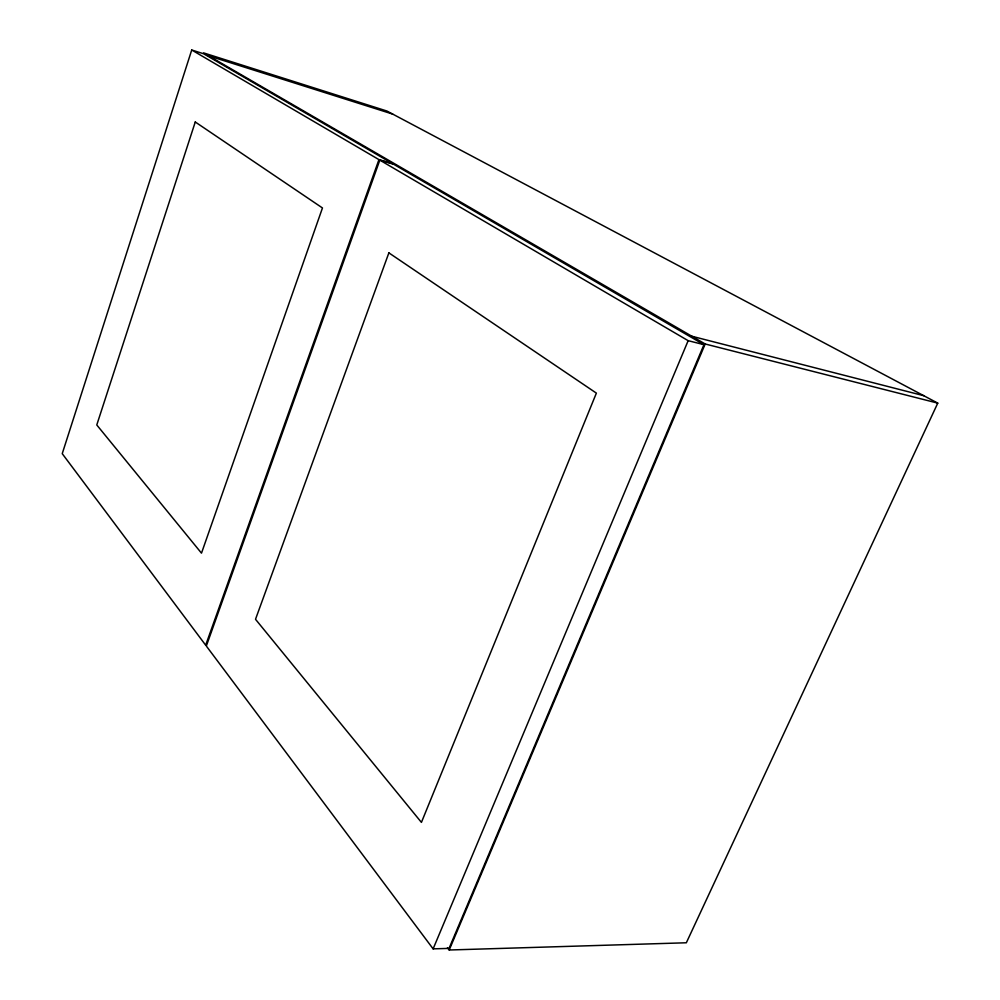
<?xml version="1.0" encoding="UTF-8"?>
<svg xmlns="http://www.w3.org/2000/svg" width="1000" height="1000" viewBox="0 0 1000 1000"><rect width="100%" height="100%" fill="white"/><g stroke="black" fill="none" stroke-linecap="round" stroke-linejoin="round"><path stroke-width="1.5" d="M191.725 50L62.237 453.663L205.675 645.188L378.95 159.625L191.725 50L203.625 53.762L392.675 163.688L378.95 159.625M379.812 160.125L206.325 646.038L433.125 948.863L449.05 948.388L703.962 344.675L393.525 164.188L379.812 160.125L688.162 340.675L703.962 344.675M433.125 948.863L688.162 340.675M449.2 950L705.188 343.988L937.763 403.125L686.338 942.775L449.2 950L447.463 947.7M691.85 336.25L923.737 395.688M208.6 55.812L392.713 114.1M937.763 403.125L386.938 111.037L203.575 52.888L705.188 343.988M195.263 121.988L96.775 424.963L201.488 553.162L322.463 207.963L195.263 121.988M388.875 252.862L255.512 619.288L421.425 822.387L596.375 393.125L388.875 252.862"/></g></svg>
